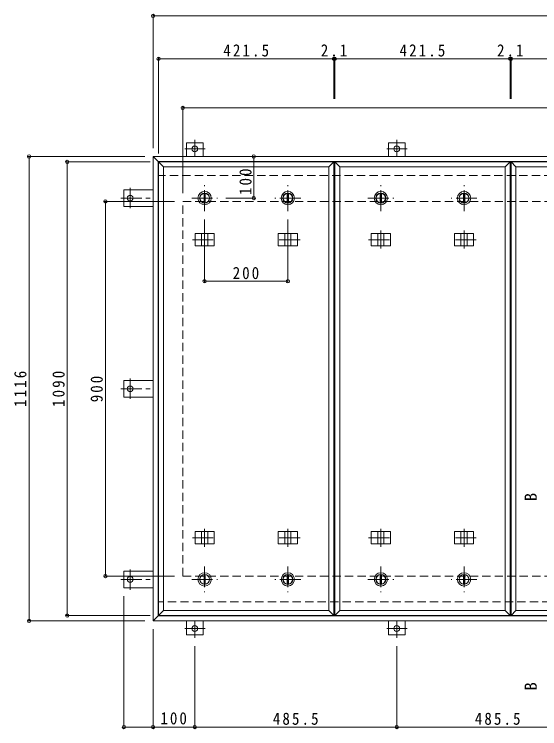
# Model space of a CAD drawing. Units: millimetres at full size, sheet at 1:10. Extents: x -2682 to 2797, y -1962 to 1822.
# Drawn here: x -2682 to -1419, y -283 to 1433 of the extents above; entities that cross this region are included whole.
import ezdxf
from ezdxf.enums import TextEntityAlignment as Align

# ---------------------------------------------------------------- set-up
doc = ezdxf.new("R2010")
doc.units = ezdxf.units.MM
doc.header["$LTSCALE"] = 10
doc.header["$PDMODE"] = 32
doc.header["$PDSIZE"] = 8
doc.linetypes.add('CHAIN1', pattern=[8, 5, -1, 1, -1])
doc.linetypes.add('DASHED2', pattern=[3, 2, -1])
for name, color, linetype, lineweight in [('0-1_躯体', 2, 'Continuous', 9), ('0-2_仕上', 3, 'Continuous', 9), ('0-3_建具', 4, 'Continuous', 9), ('0-5_寸法', 7, 'Continuous', 9), ('0-C', 2, 'Continuous', 9), ('0-E', 3, 'Continuous', 9), ('0-F', 7, 'Continuous', 9)]:
    doc.layers.add(name, color=color, linetype=linetype, lineweight=lineweight)
doc.styles.add('ＭＳ ゴシック', font='')
doc.styles.get('ＭＳ ゴシック').set_extended_font_data('MS Gothic')

msp = doc.modelspace()

# ---------------------------------------------------------------- linework, layer by layer
at = {"layer": '0-1_躯体', "linetype": 'DASHED2'}
for p, q in [((-217.83, 1045.44), (-2335.83, 1045.44)), ((-2276.83, 983.44), (-276.83, 983.44)), ((-2276.83, 83.44), (-2276.83, 983.44)), ((-2276.83, 83.44), (-276.83, 83.44)), ((-642.45, 21.44), (-2335.83, 21.44))]:
    msp.add_line(p, q, dxfattribs=at)
at = {"layer": '0-1_躯体', "linetype": 'CHAIN1'}
for p, q in [((-2024.08, 960.44), (-2024.08, 1022.44)), ((-1600.45, 960.44), (-1600.45, 1022.44)), ((-1993.08, 991.44), (-2055.08, 991.44)), ((-1569.45, 991.44), (-1631.45, 991.44))]:
    msp.add_line(p, q, dxfattribs=at)
at = {"layer": '0-1_躯体'}
for p, q in [((-2025.58, 1002.84), (-2025.58, 980.04)), ((-2022.58, 1002.84), (-2022.58, 980.04)), ((-1601.95, 1002.84), (-1601.95, 980.04)), ((-1598.95, 1002.84), (-1598.95, 980.04))]:
    msp.add_line(p, q, dxfattribs=at)
for centre, radius in [((-2024.08, 991.44), 16), ((-2024.08, 991.44), 12), ((-2024.08, 991.44), 11.5), ((-1600.45, 991.44), 16), ((-1600.45, 991.44), 12), ((-1600.45, 991.44), 11.5)]:
    msp.add_circle(centre, radius, dxfattribs=at)
at = {"layer": '0-2_仕上'}
for p, q in [((-2334.83, 1078.44), (-2322.83, 1066.44)), ((-2334.83, 1078.44), (-1913.33, 1078.44)), ((-2334.83, -11.56), (-2334.83, 1078.44)), ((-2322.83, 1066.44), (-1925.33, 1066.44)), ((-2322.83, 0.44), (-2322.83, 1066.44)), ((-1925.33, 1066.44), (-1913.33, 1078.44)), ((-1925.33, 1066.44), (-1925.33, 0.44)), ((-1913.33, 1078.44), (-1913.33, -11.56)), ((-1911.2, 1078.44), (-1489.7, 1078.44)), ((-1911.2, 1078.44), (-1899.2, 1066.44)), ((-1911.2, -11.56), (-1911.2, 1078.44)), ((-1899.2, 0.44), (-1899.2, 1066.44)), ((-1501.7, 1066.44), (-1501.7, 0.44)), ((-1489.7, 1078.44), (-1489.7, -11.56)), ((-1487.58, 1078.44), (-1066.08, 1078.44)), ((-1487.58, 1078.44), (-1475.58, 1066.44)), ((-1487.58, -11.56), (-1487.58, 1078.44)), ((-1475.58, 0.44), (-1475.58, 1066.44)), ((-2334.83, -11.56), (-2322.83, 0.44)), ((-1911.2, -11.56), (-1899.2, 0.44)), ((-1501.7, 0.44), (-1899.2, 0.44)), ((-1489.7, -11.56), (-1501.7, 0.44)), ((-1487.58, -11.56), (-1475.58, 0.44)), ((-1078.08, 0.44), (-1475.58, 0.44)), ((-1913.33, -11.56), (-2334.83, -11.56)), ((-1489.7, -11.56), (-1911.2, -11.56)), ((-1066.08, -11.56), (-1487.58, -11.56))]:
    msp.add_line(p, q, dxfattribs=at)
for points in [[(-1899.2, 1066.44), (-1501.7, 1066.44), (-1489.7, 1078.44)], [(-1475.58, 1066.44), (-1078.08, 1066.44), (-1066.08, 1078.44)], [(-1913.33, -11.56), (-1925.33, 0.44), (-2322.83, 0.44)]]:
    msp.add_lwpolyline(points, dxfattribs=at)
at = {"layer": '0-3_建具', "color": 2}
for p, q in [((-2347.83, 1091.44), (-2335.83, 1079.44)), ((-205.83, 1091.44), (-2347.83, 1091.44)), ((-2347.83, -24.56), (-2347.83, 1091.44)), ((-217.83, 1079.44), (-2335.83, 1079.44)), ((-2335.83, -12.56), (-2335.83, 1079.44)), ((-2347.83, -24.56), (-2335.83, -12.56)), ((-217.83, -12.56), (-2335.83, -12.56)), ((-205.83, -24.56), (-2347.83, -24.56))]:
    msp.add_line(p, q, dxfattribs=at)
at = {"layer": '0-3_建具', "linetype": 'CHAIN1'}
for p, q in [((-2224.08, 913.56), (-2224.08, 870.32)), ((-2024.08, 913.56), (-2024.08, 870.32)), ((-1800.45, 913.56), (-1800.45, 870.32)), ((-1600.45, 913.56), (-1600.45, 870.32)), ((-2253.49, 891.44), (-2194.67, 891.44)), ((-1994.67, 891.44), (-2053.49, 891.44)), ((-1829.86, 891.44), (-1771.04, 891.44)), ((-1571.04, 891.44), (-1629.86, 891.44)), ((-2224.08, 153.32), (-2224.08, 196.56)), ((-2024.08, 153.32), (-2024.08, 196.56)), ((-1800.45, 153.32), (-1800.45, 196.56)), ((-1600.45, 153.32), (-1600.45, 196.56)), ((-2253.49, 175.44), (-2194.67, 175.44)), ((-1994.67, 175.44), (-2053.49, 175.44)), ((-1829.86, 175.44), (-1771.04, 175.44)), ((-1571.04, 175.44), (-1629.86, 175.44))]:
    msp.add_line(p, q, dxfattribs=at)
at = {"layer": '0-3_建具'}
for p, q in [((-2247.17, 906.44), (-2247.17, 876.44)), ((-2247.17, 906.44), (-2200.99, 906.44)), ((-2231.58, 906.44), (-2231.58, 876.44)), ((-2216.58, 906.44), (-2216.58, 876.44)), ((-2200.99, 906.44), (-2200.99, 876.44)), ((-2000.99, 906.44), (-2047.17, 906.44)), ((-2047.17, 906.44), (-2047.17, 876.44)), ((-2031.58, 906.44), (-2031.58, 876.44)), ((-2016.58, 906.44), (-2016.58, 876.44)), ((-2000.99, 906.44), (-2000.99, 876.44)), ((-1823.54, 906.44), (-1777.36, 906.44)), ((-1823.54, 906.44), (-1823.54, 876.44)), ((-1807.95, 906.44), (-1807.95, 876.44)), ((-1792.95, 906.44), (-1792.95, 876.44)), ((-1777.36, 906.44), (-1777.36, 876.44)), ((-1623.54, 906.44), (-1623.54, 876.44)), ((-1577.36, 906.44), (-1623.54, 906.44)), ((-1607.95, 906.44), (-1607.95, 876.44)), ((-1592.95, 906.44), (-1592.95, 876.44)), ((-1577.36, 906.44), (-1577.36, 876.44)), ((-2247.17, 876.44), (-2200.99, 876.44)), ((-2000.99, 876.44), (-2047.17, 876.44)), ((-1823.54, 876.44), (-1777.36, 876.44)), ((-1577.36, 876.44), (-1623.54, 876.44)), ((-2247.17, 160.44), (-2247.17, 190.44)), ((-2247.17, 190.44), (-2200.99, 190.44)), ((-2231.58, 160.44), (-2231.58, 190.44)), ((-2216.58, 160.44), (-2216.58, 190.44)), ((-2200.99, 160.44), (-2200.99, 190.44)), ((-2000.99, 190.44), (-2047.17, 190.44)), ((-2047.17, 160.44), (-2047.17, 190.44)), ((-2031.58, 160.44), (-2031.58, 190.44)), ((-2016.58, 160.44), (-2016.58, 190.44)), ((-2000.99, 160.44), (-2000.99, 190.44)), ((-1823.54, 190.44), (-1777.36, 190.44)), ((-1823.54, 160.44), (-1823.54, 190.44)), ((-1807.95, 160.44), (-1807.95, 190.44)), ((-1792.95, 160.44), (-1792.95, 190.44)), ((-1777.36, 160.44), (-1777.36, 190.44)), ((-1623.54, 160.44), (-1623.54, 190.44)), ((-1577.36, 190.44), (-1623.54, 190.44)), ((-1607.95, 160.44), (-1607.95, 190.44)), ((-1592.95, 160.44), (-1592.95, 190.44)), ((-1577.36, 160.44), (-1577.36, 190.44)), ((-2247.17, 160.44), (-2200.99, 160.44)), ((-2000.99, 160.44), (-2047.17, 160.44)), ((-1823.54, 160.44), (-1777.36, 160.44)), ((-1577.36, 160.44), (-1623.54, 160.44))]:
    msp.add_line(p, q, dxfattribs=at)
at = {"layer": '0-C', "linetype": 'CHAIN1'}
for p, q in [((-2224.08, 960.44), (-2224.08, 1022.44)), ((-1800.45, 960.44), (-1800.45, 1022.44)), ((-2255.08, 991.44), (-2193.08, 991.44)), ((-1831.45, 991.44), (-1769.45, 991.44)), ((-2224.08, 106.44), (-2224.08, 44.44)), ((-2024.08, 106.44), (-2024.08, 44.44)), ((-1800.45, 106.44), (-1800.45, 44.44)), ((-1600.45, 106.44), (-1600.45, 44.44)), ((-2255.08, 75.44), (-2193.08, 75.44)), ((-1993.08, 75.44), (-2055.08, 75.44)), ((-1831.45, 75.44), (-1769.45, 75.44)), ((-1569.45, 75.44), (-1631.45, 75.44))]:
    msp.add_line(p, q, dxfattribs=at)
at = {"layer": '0-C'}
for p, q in [((-2225.58, 1002.84), (-2225.58, 980.04)), ((-2222.58, 1002.84), (-2222.58, 980.04)), ((-1801.95, 1002.84), (-1801.95, 980.04)), ((-1798.95, 1002.84), (-1798.95, 980.04)), ((-2225.58, 64.04), (-2225.58, 86.84)), ((-2222.58, 64.04), (-2222.58, 86.84)), ((-2025.58, 64.04), (-2025.58, 86.84)), ((-2022.58, 64.04), (-2022.58, 86.84)), ((-1801.95, 64.04), (-1801.95, 86.84)), ((-1798.95, 64.04), (-1798.95, 86.84)), ((-1601.95, 64.04), (-1601.95, 86.84)), ((-1598.95, 64.04), (-1598.95, 86.84))]:
    msp.add_line(p, q, dxfattribs=at)
for centre, radius in [((-2224.08, 991.44), 16), ((-2224.08, 991.44), 12), ((-2224.08, 991.44), 11.5), ((-1800.45, 991.44), 16), ((-1800.45, 991.44), 12), ((-1800.45, 991.44), 11.5), ((-2224.08, 75.44), 16), ((-2224.08, 75.44), 12), ((-2224.08, 75.44), 11.5), ((-2024.08, 75.44), 16), ((-2024.08, 75.44), 12), ((-2024.08, 75.44), 11.5), ((-1800.45, 75.44), 16), ((-1800.45, 75.44), 12), ((-1800.45, 75.44), 11.5), ((-1600.45, 75.44), 16), ((-1600.45, 75.44), 12), ((-1600.45, 75.44), 11.5)]:
    msp.add_circle(centre, radius, dxfattribs=at)
at = {"layer": '0-E'}
for p, q in [((-2227.83, 1124.64), (-2267.83, 1124.64)), ((-2267.83, 1091.44), (-2267.83, 1124.64)), ((-2227.83, 1091.44), (-2227.83, 1124.64)), ((-1782.33, 1091.44), (-1782.33, 1124.64)), ((-1742.33, 1124.64), (-1782.33, 1124.64)), ((-1742.33, 1091.44), (-1742.33, 1124.64)), ((-2418.03, 1011.44), (-2418.03, 971.44)), ((-2347.83, 1011.44), (-2418.03, 1011.44)), ((-2347.83, 971.44), (-2418.03, 971.44)), ((-2418.03, 553.44), (-2418.03, 513.44)), ((-2347.83, 553.44), (-2418.03, 553.44)), ((-2347.83, 513.44), (-2418.03, 513.44)), ((-2347.83, 95.44), (-2418.03, 95.44)), ((-2418.03, 55.44), (-2418.03, 95.44)), ((-2347.83, 55.44), (-2418.03, 55.44)), ((-2267.83, -24.56), (-2267.83, -57.76)), ((-2227.83, -24.56), (-2227.83, -57.76)), ((-1782.33, -24.56), (-1782.33, -57.76)), ((-1742.33, -24.56), (-1742.33, -57.76)), ((-2227.83, -57.76), (-2267.83, -57.76)), ((-1742.33, -57.76), (-1782.33, -57.76))]:
    msp.add_line(p, q, dxfattribs=at)
at = {"layer": '0-E', "linetype": 'CHAIN1'}
for p, q in [((-2247.83, 1131.8), (-2247.83, 1091.64)), ((-1762.33, 1131.8), (-1762.33, 1091.64)), ((-2222.99, 1109.64), (-2271.87, 1109.64)), ((-1737.49, 1109.64), (-1786.37, 1109.64)), ((-2403.03, 1016.28), (-2403.03, 967.39)), ((-2425.19, 991.44), (-2347.83, 991.44)), ((-2403.03, 558.28), (-2403.03, 509.39)), ((-2425.19, 533.44), (-2347.83, 533.44)), ((-2403.03, 50.6), (-2403.03, 99.49)), ((-2425.19, 75.44), (-2347.83, 75.44)), ((-2247.83, -64.92), (-2247.83, -24.76)), ((-1762.33, -64.92), (-1762.33, -24.76)), ((-2222.99, -42.76), (-2271.87, -42.76)), ((-1737.49, -42.76), (-1786.37, -42.76))]:
    msp.add_line(p, q, dxfattribs=at)
at = {"layer": '0-E'}
for centre in [(-2247.83, 1109.64), (-1762.33, 1109.64), (-2403.03, 991.44), (-2403.03, 533.44), (-2403.03, 75.44), (-2247.83, -42.76), (-1762.33, -42.76)]:
    msp.add_circle(centre, 7, dxfattribs=at)
at = {"layer": '0-F'}
for p, q in [((-2347.83, 1432.15), (-2347.83, 1111.44)), ((-2347.83, 1429.15), (-205.83, 1429.15)), ((-2334.83, 1329.36), (-2334.83, 1098.44)), ((-2334.83, 1326.36), (-1913.33, 1326.36)), ((-1913.33, 1329.36), (-1913.33, 1230)), ((-1913.33, 1326.36), (-1911.2, 1326.36)), ((-1911.2, 1329.36), (-1911.2, 1230)), ((-1911.2, 1326.36), (-1489.7, 1326.36)), ((-1489.7, 1329.36), (-1489.7, 1230)), ((-1489.7, 1326.36), (-1487.58, 1326.36)), ((-1487.58, 1329.36), (-1487.58, 1230)), ((-1487.58, 1326.36), (-1066.08, 1326.36)), ((-2276.83, 1211.16), (-2276.83, 1003.44)), ((-2276.83, 1208.16), (-276.83, 1208.16)), ((-2649.21, 1091.44), (-2367.83, 1091.44)), ((-2646.21, 1091.44), (-2646.21, -24.56)), ((-2105.93, 1091.44), (-2105.93, 991.44)), ((-2557.33, 1078.44), (-2354.83, 1078.44)), ((-2554.33, -11.56), (-2554.33, 1078.44)), ((-2465.63, 983.44), (-2296.83, 983.44)), ((-2462.63, 83.44), (-2462.63, 983.44)), ((-2102.93, 991.44), (-2173.08, 991.44)), ((-2224.08, 788.54), (-2224.08, 940.44)), ((-2024.08, 788.54), (-2024.08, 940.44)), ((-2224.08, 791.54), (-2024.08, 791.54)), ((-2465.63, 83.44), (-2296.83, 83.44)), ((-2418.03, -282.39), (-2418.03, 35.44)), ((-2557.33, -11.56), (-2354.83, -11.56)), ((-2649.21, -24.56), (-2367.83, -24.56)), ((-2347.83, -282.39), (-2347.83, -44.56)), ((-2247.83, -282.39), (-2247.83, -84.92)), ((-1762.33, -282.39), (-1762.33, -84.92)), ((-2418.03, -279.39), (-2347.83, -279.39)), ((-2347.83, -279.39), (-2247.83, -279.39)), ((-2247.83, -279.39), (-1762.33, -279.39)), ((-1762.33, -279.39), (-1276.83, -279.39))]:
    msp.add_line(p, q, dxfattribs=at)
for p in [(-2347.83, 1429.15), (-2334.83, 1326.36), (-1913.33, 1326.36), (-1911.2, 1326.36), (-1489.7, 1326.36), (-1487.58, 1326.36), (-2276.83, 1208.16), (-2646.21, 1091.44), (-2554.33, 1078.44), (-2105.93, 1091.44), (-2462.63, 983.44), (-2105.93, 991.44), (-2224.08, 791.54), (-2024.08, 791.54), (-2462.63, 83.44), (-2554.33, -11.56), (-2646.21, -24.56), (-2418.03, -279.39), (-2347.83, -279.39), (-2247.83, -279.39), (-1762.33, -279.39)]:
    msp.add_point(p, dxfattribs=at)

# ---------------------------------------------------------------- texts
at = {"layer": '0-5_寸法', "color": 2, "style": 'ＭＳ ゴシック'}
for p in [(-1416.69, 263.2), (-1416.69, -191.73)]:
    msp.add_text('B', height=29.33, rotation=90, dxfattribs=at).set_placement(p, align=Align.BOTTOM_LEFT)
at = {"layer": '0-F', "color": 2, "char_height": 29.33, "attachment_point": 7, "style": 'ＭＳ ゴシック'}
for s, insert in [('\\T1.28;\\W0.9;421.5', (-2179.08, 1331.36)), ('\\T1.27;\\W0.9;2.1', (-1944.76, 1331.36)), ('\\T1.28;\\W0.9;421.5', (-1755.45, 1331.36)), ('\\T1.27;\\W0.9;2.1', (-1521.14, 1331.36)), ('\\T1.27;\\W0.9;200', (-2156.58, 796.54)), ('\\T1.27;\\W0.9;100', (-2330.33, -273.39)), ('\\T1.28;\\W0.9;485.5', (-2060.08, -274.39)), ('\\T1.28;\\W0.9;485.5', (-1574.58, -274.39))]:
    msp.add_mtext(s, dxfattribs=dict(at, insert=insert))
at = {"layer": '0-F', "color": 2, "char_height": 29.33, "attachment_point": 7, "rotation": 90, "style": 'ＭＳ ゴシック'}
for s, insert in [('\\T1.27;\\W0.9;100', (-2110.93, 999.01)), ('\\T1.28;\\W0.9;1116', (-2652.21, 489.69)), ('\\T1.28;\\W0.9;1090', (-2560.33, 489.69)), ('\\T1.27;\\W0.9;900', (-2468.63, 500.94))]:
    msp.add_mtext(s, dxfattribs=dict(at, insert=insert))

doc.saveas('drawing.dxf')
